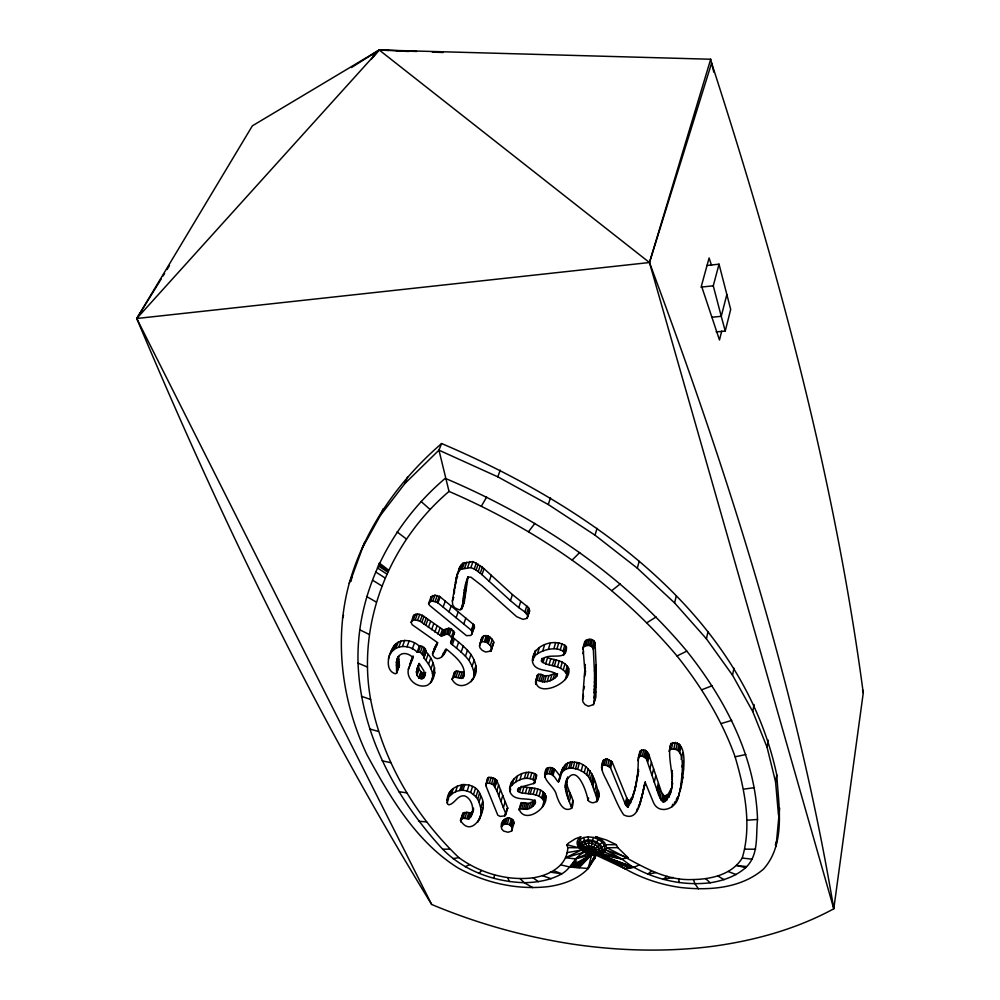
<?xml version="1.0" encoding="UTF-8"?>
<svg xmlns="http://www.w3.org/2000/svg" width="1000" height="1000" viewBox="0 0 1000 1000"><rect width="100%" height="100%" fill="white"/><g stroke="black" fill="none" stroke-linecap="round" stroke-linejoin="round"><path stroke-width="1.5" d="M594.212 703.312L594.562 674.287L593.337 649.212C592.4 644.587 585.588 644.325 583.013 647.675L584.788 670.125L582.587 699.7L583 702.013L584.975 704.562L588.362 706.275L593.425 704.638L595.862 697.188L596.25 668.162L595.05 643.075C594.125 638.45 587.312 638.2 584.763 641.55L584.55 646.087M545.675 663.875L541.562 661.5L541.75 659.762C549.212 651.325 567.612 662.7 566.388 646.625C555.2 637.05 531.125 645.5 532.487 661.825C534.975 672.575 550.275 668.713 557.125 674.575L556.862 676.012C551.912 681.963 543.688 683.25 536.962 680.113L535.887 680.662C536.325 698.713 573.188 683.263 568.612 668.4C564.837 660.4 554.9 660.125 547.5 657.788L545.675 663.875C553.088 666.225 563.05 666.5 566.85 674.5L566.812 676.888M534.5 656.963L535 651.275M627.925 807.2C636.512 792.525 638.188 774.438 638.35 757.763L640.212 756.188L642.262 756.087L646.263 758.525L658.763 795.288L661.338 800.337L663.625 802.138C681.388 788.675 665.15 760.85 670.962 743.512C692.6 737.087 681.438 787.412 678.275 797.25C675.987 809.062 658.825 815.113 653.4 802.387L645.125 782.175C641.762 791.775 640.75 823.475 623.763 814.912C617.163 805.438 613.713 794.013 608.212 783.85C605.037 776.237 598.337 768.4 603.6 759.95L607.3 758.988L612.125 761.85L627.075 798.675L629.4 801.087L627.925 807.2L625.6 804.788L610.575 767.962L607.638 765.8L604 765.013L602.025 766.062L601.462 767.763M501.375 826.775L501.662 828.913L503.562 831.038L508.025 832.275L511.65 831.025L512.312 828.925C512.013 823.575 503.787 822.125 501.375 826.775C499.8 818.263 512.625 814.25 514.062 822.962L511.65 831.025M503.15 820.812L503.438 822.962M408.375 669.262C406.05 679.65 418.025 689.025 427.575 685.2C439.188 677.175 434.837 660.387 426.012 651.862L424.325 647.625L420.588 645.837L419.325 646.2C411.6 638.562 396.65 637.9 392.075 649.188C387.863 656.188 385.087 670.537 395.275 673.8L396.637 673.213L399.412 665.212L398.612 656.363C402.425 651.3 409.55 653.725 413.088 657.8L408.375 669.262L410.575 663.325M473.7 677.062L473.837 671.85L475.85 665.837C473.525 653.037 462.3 645.375 453.05 637.55L452.675 636.362L454.513 632.638L451.438 628.975L448.612 628.25L443.325 629.938L422.262 615.275L417.438 613.888L413.75 615.275L411.125 622.288L412.125 624.663L437.625 642.663L432.5 654.837C437.15 663.2 444.65 655.775 446.45 649.5L447.113 649.65C454.637 656.237 468.113 666.3 463.15 677.8L461.838 678.4L454.025 677.075L452.025 679.3C460.188 694.125 479.487 679.887 475.85 665.837M485.712 785.05L487.6 778.388L488.875 777.325L493.413 777.887L496.75 780.35L507.65 807.862L504.825 815.85L500.163 816.425L497.788 815.175L485.838 785.612L487.962 777.725M487.6 778.388L487.7 779.638M519.55 792.362L517.962 791.4L517.587 789.825L521.362 786.912L534.487 783.263L536.45 774.725C525.35 766.938 506.012 779.388 510.4 792.812C515.163 801.787 527.762 796.912 535.25 801.137L535.475 802.45C532.962 808.812 525.8 810.4 519.913 808.55L519.163 809.175C524.45 824.463 548.387 808.538 545.9 796C542.263 786.325 529.412 788.7 521.325 786.363L519.55 792.362C527.663 794.712 540.538 792.35 544.2 802.013L543.75 804.625M565.8 782.688C575.5 760.2 586.775 791.137 587.987 800.413C595.65 807.75 602.663 795.913 597.325 788.925C594.587 776.263 587.375 761.488 572.212 762.1C564.538 761.675 561.475 770.088 559.987 775.987C556.95 772.075 553.1 765.225 547.062 768.213L546.337 768.913C539.825 779.775 554.487 785.425 556.475 795.075C558.525 801.475 562.962 813.062 571.638 808.3C568.9 798.975 562.325 789.125 566.788 779.062M571.638 808.3C576.838 798.337 565.163 789.95 566.987 779.675L565.325 785.725M441.6 443.537L438.95 450.163L449.025 491.413C390 541.725 356.613 622.225 370.637 699.488C382.175 759.788 414.688 815.337 458.812 857.588C479.95 873.012 506.962 881.062 533.112 877.8C549.062 875.4 567.362 865.987 567.775 847.613L566.825 844.725L568.6 843.012L575.413 838.737L581.075 836.7C569.325 844.688 586.538 856.413 595.575 854.912L624.837 868.612A98.225 59.875 13.2 0 0 680.713 887.513C709.112 890.675 740.875 888.55 763.487 869.112C786.087 843.838 778.512 805.788 776.787 774.925C741.925 611.475 586.138 504.95 441.6 443.537C398.675 480.562 364.913 528.475 349.25 583.275C333.675 640.288 341.938 701.612 366.925 754.675C389.938 797.075 416.2 841.875 458.137 868C485.575 883.037 517.425 890.188 548.625 886.575A94.65 56.325 16.7 0 0 588.175 868.475L594.9 858.275L595.913 854.237M466.512 580.612L468.375 577.125L470.95 577.175L482.038 585.788L516.663 616.688L523.062 619.375L526.962 618.362L529.587 610.925L528.5 607.575L512.438 594.575L482.375 567.163L473 561.6L462.688 563.312L459.4 567.975L456.188 578.038L452.388 601.05L452.65 604.888L454.787 607.812L459.45 609.963L462.075 608.45L464.275 590.2L467.8 577M595.4 854.3L588.175 868.475L591.725 854.587L575.375 858.875L565.575 857.763L584.3 852.1C574.263 856.95 571.45 868.425 561.862 873.787C550.4 880.3 537.238 882.475 524.212 882.675C494.263 881.838 463.9 870.825 442.688 849.212C395.775 798.35 360.625 733.438 358.05 663.138C355.975 591.962 391.675 523.85 445.238 478.35C537.013 517.275 622.612 574.138 686.812 651.112C725.138 699.2 755.5 756.838 757.525 819.463C755.738 835.8 759.05 855.288 745.612 867.675C735.738 876.425 723.025 880.713 710.188 882.788C683.9 885.913 656.888 880.175 633.825 867.3L599.175 854.587L595.575 854.912L588.175 868.475L570.075 867.087L561 864.925M617.737 847.6L606.675 847.8L604.637 852.113L599.175 854.587L621.688 858.962L628.3 857.862L617.737 847.6L616.325 844.688L606.325 839.95L595.413 836.675L602.312 840.45L604.688 842.788L606.675 847.8C634.5 860.575 659.887 880.925 692.362 879.55C710.688 879.388 731.925 874.762 742.225 858.05C752.113 824.963 744.562 789.2 735.113 756.812C721.938 719.975 701.287 686.5 677.013 655.975C616.013 583.438 535.638 528.862 449.025 491.413M680.325 790.8C680.537 781.062 689.125 744.125 669.562 749.7L668.962 751.4M432.025 680.7C434.663 672.288 428.888 664.112 423.837 657.825L426.112 650.462M776.038 846.525L779.663 808.15M534.925 782.487L534.712 780.75C526.438 774.938 514.875 780.413 509.675 787.925L509.538 788.75M536.75 775.537L534.487 783.263M461.737 609.163L464.4 601.438L467.987 576.9M424.588 676.375L423.913 670.888L419.513 663.838L417.275 668.162L416.413 672.05L416.925 675.312L419.1 678.05L421.987 678.775L423.812 677.763L425.438 673.988M479.513 645.925L481.775 638L483.85 635.7C488.3 634.812 492.3 638.237 493.762 642.188L491.075 651.012L485.637 652.025L482.212 650.35L479.988 647.9L479.513 645.925L481.775 638M493.762 642.188L491.075 651.012M351.488 67.525L379.212 50L649.475 262.525C727.7 472.55 796.7 687.3 833.787 908.787L649.475 262.525L711.612 63.062C778.15 268.637 834.638 478.4 863.263 692.913L833.787 908.787C796.162 929.2 754.412 940.675 712.15 946.388A384.025 247.613 16.2 0 1 570.788 943.85C523.025 936.35 476.225 923.188 431.662 904.463C316.988 717.925 221.475 520.212 136.738 318.5L252.35 125.85L379.212 50L710.688 59.237L713.8 72.125M460.45 820.35L462.95 818.288L468.975 818.875C475.525 812.913 472.987 799.1 464.738 795.888C457.388 794.663 454.888 803.938 448.85 804.825L447.612 804.087C442.875 784.087 475.337 776.675 480.875 796.15C489.55 808.475 472.5 840.3 460.45 820.35L463.025 813.138L466.788 812.3L470.838 812.938L472.887 810.8M493.925 878.413L494.538 874.875M778.487 815.125L775.588 781.925L776.787 774.925M511.475 781.938L511.45 784.087M636.725 781L638.562 770.975L637.087 777.113M775.588 781.925L767.062 747.262L768.325 740.25M671.888 786.9L672.562 783.275L671.688 787.013M767.062 747.262L752.738 711.525L754.075 704.525M351.1 581.25L351.987 576.712L364.562 542.362M396.637 673.213L396.375 662.288L397.875 656.85M634.075 793.012L636.425 782.475M752.738 711.525L732.525 675.2L733.95 668.213M681.612 783.275L682.962 777.087M595.763 854.325L594.9 858.275L595.938 853.9M682.013 767.013L683.375 760.812M674.2 804.3L674.75 801.838M675.975 801.712L676.775 798.012M682.163 775.163L683.512 768.975M677.337 799.225L677.875 796.762M678.275 797.25L679.35 792.312M416.413 672.05L419.162 663.512M732.525 675.2L706.425 638.812L707.962 631.85M681.175 759.35L682.537 753.15M672.125 806.7L672.663 804.237M666.725 800.537L668.1 794.375L671.375 788.325M671.938 778.037L672.487 775.562M671.888 779.125L672.45 776.663M671.825 783.4L672.375 780.938M678.925 751.275L680.3 745.075M668.975 797.337L670.35 791.175M670.512 793.062L671.612 788.138M679.663 752.763L681.038 746.575M663.625 802.138L665.013 795.975L668.1 794.375M676 749.013L677.387 742.812M665.288 801.575L666.663 795.425M671.862 772.913L672.425 770.438M677.688 749.963L679.075 743.775M671.963 776.087L672.513 773.612M659.987 798.025L661.375 791.875L648.65 754.05L645.4 750.362L641.688 750.037L639.837 751.612L638.35 757.763M671.5 748.713L672.9 742.525M661.338 800.337L662.725 794.188L661.375 791.875M673.913 748.538L675.312 742.35M662.537 801.725L663.913 795.575L662.725 794.188M657.688 792.45L659.087 786.3M658.763 795.288L660.163 789.137M669.562 749.7L670.962 743.512M656.762 789.9L658.175 783.75M599.675 853.275C592.025 856.175 582.85 852.562 578.888 845.462L578.625 842.2L580.15 839.388L583.612 837.575L588.2 836.85L593.312 837.45L589.775 853.775L594.125 854.4L599.675 853.275L604.888 849.862M654.262 782.225L655.688 776.075M652.087 775.175L653.525 769.025M641 800.125L645.312 782.163L641.95 796.513M644.638 784.712L645.212 782.262M650.013 768.475L651.45 762.312M647.188 760.212L648.65 754.05M647.825 761.862L649.275 755.7M636.538 811.413L637.112 808.962M638.05 808.6L638.913 804.925M639.2 805.913L640.35 801.012M639.975 803.713L642.45 794M645.238 757.362L646.7 751.213M646.263 758.525L647.725 752.362M630.375 803.462L635.55 786.888M637.975 771.912L638.562 769.463M642.262 756.087L643.737 749.925M636.1 782.275L637.575 776.15M632.438 798.6L633.913 792.487M635.25 787.138L636.425 782.237M643.925 756.525L645.4 750.362M625.6 804.788L627.075 798.675M706.425 638.812L674.6 602.938L676.275 596.013M626.025 805.512L627.5 799.4M626.625 806.175L628.1 800.062M638 760.725L640.5 750.575M627.25 806.712L628.725 800.6M640.212 756.188L641.688 750.037M544.625 774.963L545.35 774.262C559.375 769.9 556.025 796.787 562.788 767.837M625.225 803.9L626.712 797.788M588.85 865.788L588.175 868.475L588.913 865.6M716.1 331.925L725.238 331.062L730.688 309.413L719.038 264.175L706.812 265.487M458.713 570.675L459.4 567.975M609.375 766.85L610.925 760.738M610.575 767.962L612.125 761.85M721.737 331.087L719.475 340L701.45 285.85L709.1 257.962L711.525 265.35M605.725 765.1L607.3 758.988M596.75 801.862L598.925 793.525M726.85 294.5L721.25 316.312L725.238 331.062M597.212 801.4L599.062 794.562M607.638 765.8L609.2 759.688M602.025 766.062L603.6 759.95M601.75 769.575L602.375 767.138M597.5 800.638L595.763 795.013L597.325 788.925M604 765.013L605.575 758.9M596.688 797.675L598.25 791.587M595.763 795.013L592.788 786.55L594.375 780.462M594.5 791.375L596.075 785.288M592.788 786.55L591.337 782.15L592.938 776.062M587.987 800.413L588.612 797.975M592.15 784.538L593.737 778.462M591.337 782.15L588.612 776.938L590.212 770.85M590.2 779.562L591.788 773.475M588.612 776.938L586.675 774.712L588.288 768.637M674.6 602.938L637.325 568.188L639.163 561.3M712.062 317.213L721.25 316.312L713.263 285.825L719.038 264.175M586.675 774.712L584.237 772.625L585.85 766.538M479.438 819.613L482.8 807.987M571.45 806.35L573.075 800.3M584.237 772.625L581.225 770.788L582.85 764.7M410.975 661.85L412.925 656.287M561.112 773.888C563.775 768.475 570.175 767.212 575.525 768.775L577.175 762.7M593.425 704.638L595.087 698.512M568.15 798.9L569.788 792.85M581.225 770.788L577.625 769.312L579.275 763.238M569.312 801.663L570.95 795.612M565.65 791.15L567.3 785.1M594.288 686.4L595.962 680.275M572.975 768.363L574.625 762.288M594.163 689.963L595.825 683.838M594.05 692.763L595.712 686.637M566.763 795.175L568.4 789.125M594 697.913L595.662 691.787M568.812 768.238L570.475 762.175M594.562 674.287L596.25 668.162M567.038 779.325L567.7 776.912M594.538 678.263L596.213 672.138M565.262 787.487L566.925 781.438M570.55 768.162L572.212 762.1M594.438 682.4L596.112 676.275M563.95 770.375L565.625 764.312M566.075 769.062L567.75 763M594.475 670.8L596.163 664.663M583.438 690.188L584.462 686.513M558.312 782.038L561.275 771.938M558.65 781.85L560.337 775.8M582.688 696.862L583.362 694.412M582.587 699.7L583.6 696.025M584.788 670.125L585.475 667.675M584.712 672.663L585.4 670.212M584.587 674.762L585.612 671.087M592.263 647.05L593.975 640.913M584.475 676.7L585.5 673.025M593.162 648.425L594.875 642.3M593.275 648.825L594.987 642.688M593.337 649.212L595.05 643.075M542.312 807.275L544.012 801.263M544.2 802.013L545.9 796M552.075 774.712L553.775 768.662M589.35 645.475L591.075 639.35M552.962 775.625L554.663 769.575M584.7 666.9L585.388 664.45M590.775 645.9L592.5 639.763M584.2 646.525L585.938 640.4M541.6 798L543.312 791.975M582.938 653.737L583.625 651.287M549.188 773.6L550.887 767.562M542.612 798.888L544.312 792.862M585.825 645.763L587.562 639.625M543.488 799.875L545.188 793.85M550.862 773.975L552.562 767.925M587.625 645.438L589.35 639.312M539 796.237L540.712 790.212M545.35 774.262L547.062 768.213M544.8 777.2L545.487 774.788M546.888 773.775L548.6 767.738M582.587 649.163L584.763 641.55M531.237 807.475L532.962 801.475L534.925 799.837L533.212 805.85M536.125 795.05L537.85 789.038M534.7 804.1L535.388 801.7M533.787 783.688L536.45 774.725M526.825 809.463L528.562 803.462L532.962 801.475M566.263 673.312L568.025 667.212M565.275 679.6L567.038 673.5M566.85 674.5L568.612 668.4M529.012 808.75L530.737 802.75M533.162 794.312L534.888 788.3M563.263 669.925L565.037 663.825M523.55 808.975L525.288 802.975L528.562 803.462M528.312 793.725L530.062 787.712M532.925 779.525L534.663 773.5M525.163 809.425L526.9 803.425M530.212 793.913L531.95 787.9M565.487 672.212L567.25 666.112M564.15 654.613L566.4 647.55M519.163 809.175L520.913 803.188L525.288 802.975M560.525 668.213L562.3 662.125M519.2 810.337L521.663 802.562M525.3 793.438L527.05 787.425M530.125 778.662L531.875 772.638M521.838 808.55L523.587 802.55M510.688 825.462L512.438 819.5M524.362 778.4L526.125 772.387M557.475 666.963L559.275 660.875M511.125 825.925L512.875 819.95M511.55 826.562L513.3 820.6M555.337 677.65L556.413 673.988M564.612 653.65L563.075 651.137L564.862 645.025M511.812 827.125L513.562 821.162M522.188 793.012L523.95 787M527.025 778.263L528.787 772.25M556.862 676.012L557.575 673.575M563.35 655.387L564.788 650.5M564.6 652.725L566.388 646.625M519.913 779.788L521.688 773.775M507.287 823.938L509.05 817.975M554.338 666.087L556.138 659.987M517.562 790.662L518.275 788.275M550.125 680.713L551.925 674.625L554.763 673.188L552.962 679.275M517.962 791.4L519.025 787.8M563.075 651.137L560.275 649.775L562.075 643.675M509.538 824.8L511.3 818.825M637.325 568.188L595.025 535.175L597.038 528.337M515.662 782.05L517.45 776.05M503.85 824.5L505.625 818.55M547.125 681.725L548.925 675.638L551.925 674.625M533.125 657.35C539.025 651.2 548.488 648.225 556.95 648.875L558.763 642.775M552.275 665.588L554.087 659.5M505.513 823.95L507.287 817.987M509.663 790.075L510.375 787.688M542.525 681.85L544.35 675.763L548.925 675.638M509.963 791.538L510.675 789.15M512.087 784.862L513.875 778.863M549 664.812L550.825 658.725M553.9 648.587L555.725 642.5M544.388 682.15L546.2 676.062M504.825 815.85L506.163 811.375M501.788 826.712L504.1 819.538M505.637 815.088L507.65 807.862M710.688 59.237L649.475 262.525L136.738 318.5L431.662 904.463M548.35 649.375L550.188 643.288M539.138 680.4L540.975 674.325L544.35 675.763M540.887 681.125L542.712 675.05M505.875 813.825L503.375 807.7L505.175 801.725M541.4 660.65L542.137 658.225M535.462 681.912L537.725 674.6L540.975 674.325M541.562 661.5L542.3 659.062M535.887 680.662L537.725 674.6M535.487 683.337L537.3 675.837M536.962 680.113L538.8 674.038M535.788 684.475L536.512 682.05M503.375 807.7L500.95 801.475L502.762 795.5M542.962 662.775L544.438 657.9M500.95 801.475L498.713 795.662L500.538 789.688M542.675 651.137L544.525 645.05M434.15 674.737L434.825 672.513M537.525 653.587L539.388 647.513M498.713 795.662L496.812 790.837L498.638 784.862M496.812 790.837L493.425 784.875L495.262 778.9M532.737 658.787L535.487 650.425M532.5 660.4L534.362 654.325M532.863 660.612L534.35 655.75M494.675 786.025L496.512 780.05M494.913 786.338L496.75 780.35M495.062 786.65L496.9 780.675M485.737 784.35L487.013 783.288L489.35 783.263L491.2 777.288M477.912 822.113L481.275 813.675M493.425 784.875L491.562 783.863L493.413 777.887M480.95 813.925L480.712 807.875L479.012 802.1L480.875 796.15M485.838 785.612L487.325 780.837M487.013 783.288L488.875 777.325M480.712 807.875L482.562 801.925M471.025 816.737L473.575 808.15M472.2 814.075L473.6 809.625M479.012 802.1L477.638 799.287L479.513 793.337M514.062 822.962L512.1 825.9M466.925 818.538L468.787 812.613M467.925 818.737L469.8 812.812M468.975 818.875L470.838 812.938M477.638 799.287L475.962 796.8L477.837 790.85M641.712 796.65L640.638 799.788M475.962 796.8L470.662 792.438L472.55 786.5M462.95 818.288L464.837 812.362M527.65 616.987L529.438 609.3M526.962 618.362L529.587 610.925M464.913 818.225L466.788 812.3M473.575 794.362L475.462 788.413M679.625 791.075L681.675 784.625M446.912 800.475C449.825 793.012 459.425 788.375 467.137 791.075L469.05 785.125M527.5 615.375L524.888 611.95L526.825 605.875M461.15 819.062L463.025 813.138M526.562 613.65L528.5 607.575M460.688 821.938L462.562 816.025M454.1 673.312L456.1 671.1L463.888 672.412L461.838 678.4M459.762 790.425L461.675 784.5M461.287 790.25L463.2 784.312M462.975 790.288L464.888 784.338M455.525 791.862L457.45 785.938M524.888 611.95L518.763 607.587L520.725 601.525M451.337 794.55L453.275 788.625M595.025 535.175L548.288 504.525L550.487 497.75M447.113 803.088L448.562 798.662M449.363 796.25L451.3 790.337M428.575 603.575L430.575 601.512L432.775 601.175L437.55 602.537L471.3 630.237L472.4 633.162L470.688 635.475L466.463 635.65L429.538 605.363L428.575 603.575L431.1 596.675L434.988 595.2L439.75 596.55L473.875 624.812L474.462 627.15L471.712 634.562M518.763 607.587L510.438 600.625L512.438 594.575M431.1 596.675L431.125 598.538M491.775 648.213L490.3 645.375L492.3 639.338M490.188 651.438L491.788 646.612M490.3 645.375L486.587 642.312L488.6 636.287M487.512 642.887L489.525 636.862M488.237 643.45L490.25 637.413M479.75 644.025L481.812 641.725L484.325 641.7L486.35 635.675M471.262 681.65L472.075 679.25M472.812 679.45L475.712 671.05M484.325 641.7L485.825 641.963L487.85 635.938M473.837 671.85L472.113 666.2L474.137 660.188M480.487 642.575L482.525 636.55M481.812 641.725L483.85 635.7M460.087 678.188L462.137 672.2M472.113 666.2L468.975 660.337L471.025 654.325M463.15 677.8L464.375 674.212M510.438 600.625L489.212 581.35L491.287 575.312M472.3 631.862L474.375 625.85M458.062 677.6L460.112 671.612M468.975 660.337L465.438 656.225L467.5 650.225M465.438 656.225L461.138 652.1L463.212 646.1M452.025 679.3L454.513 672.013M454.025 677.075L456.1 671.1M471.3 630.237L473.375 624.225M455.95 677.087L458.013 671.1M471.8 630.825L473.875 624.812M388.438 659.1C390.6 645.175 408.263 642.738 417.137 652.163L420.325 652.362L423.938 656.425M390.7 653.175L392.075 649.188M463.713 624.062L465.812 618.05M489.212 581.35L481.975 574.663L484.087 568.638M461.138 652.1L456.575 648.2L458.663 642.212M481.975 574.663L480.262 573.188L482.375 567.163M507.688 808.363L506.6 809.887M775.325 844.925L777.212 839.562M456.575 648.2L450.925 643.538L452.25 637.562M480.262 573.188L476.087 570.125L478.212 564.1M450.562 642.35L454.513 632.638M450.925 643.538L453.05 637.55M452.3 644.75L454.412 638.75M478.188 571.6L480.312 565.575M451.688 640.5L452.4 638.638L449.312 634.975L451.438 628.975M463.713 594.875L465.85 588.862M441.962 656.737L443.225 653.15M463.512 596.812L465.637 590.812M456.1 617.75L458.225 611.75M443.237 654.938L444.938 650.15M444.212 653.112L445.062 650.725M463.288 598.825L465.425 592.812M476.087 570.125L474.25 568.975L476.375 562.962M445.175 651.3L446.025 648.9M462.912 601.987L465.05 595.988M460.725 609.85L462.85 603.837M451.538 636.737L453.663 630.737M462.287 607.45L464.4 601.438M432.575 673.688L434.7 667.712M411.125 622.288L413.075 620.138L415.2 619.85L420.037 621.237L441.175 635.925L446.475 634.237L448.612 628.25M457.225 573.975L460.513 569.325L470.85 567.612L473 561.6M446.475 634.237L447.788 634.338L449.913 628.35M465.188 585.225L467.325 579.212M430.7 682.712L432.825 676.762M464.275 590.2L466.413 584.188M442.738 635.837L444.888 629.85M430.962 668.787L433.1 662.825M467.587 567.562L469.738 561.55M444.4 634.9L446.538 628.913M413.375 616.325L413.75 615.275M453.725 592.725L454.588 590.325M462.4 568.538L464.562 562.525M423.812 677.763L425.637 672.312M428.537 664.212L430.688 658.25M432.425 653.575L436.975 643.25L434.825 649.225M453.738 594.25L454.6 591.85M433.488 651.5L435.637 645.525M432.938 653.65L434.575 647.613M452.638 599.675L453.5 597.275M452.388 601.05L453.688 597.45M436.275 646.388L437.562 642.8M440.3 635.5L442.45 629.513M464.637 568.138L466.8 562.125M449.025 611.875L451.188 605.875M548.288 504.525L497.812 476.838L500.225 470.125M441.175 635.925L443.325 629.938M419.1 678.05L421.262 672.1L419.087 669.362L418.587 666.1M425.925 660.4L428.088 654.438M419.538 678.275L421.262 672.1M456.188 578.038L458.363 572.038M458.625 571.1L460.8 565.087M455.387 582.487L457.562 576.487M420.812 678.763L422.962 672.8L424.137 672.825L421.987 678.775M460.513 569.325L462.688 563.312M454.725 586.575L456.463 581.775M437.887 634.05L440.05 628.062M454.487 587.9L455.363 585.5M454.137 590.1L455.438 586.5M416.925 675.312L419.087 669.362M423.837 657.825L426.012 651.862M443.137 607L445.312 601.013M434.862 632.025L437.038 626.05M418.713 677.75L420.875 671.8M422.15 653.587L424.325 647.625M417.275 668.162L419.012 663.4M431.562 629.7L433.75 623.725M423.363 654.975L425.538 649.013M418.4 651.8L420.588 645.837M437.088 602.275L439.288 596.3M428.387 627.413L430.575 621.438M437.55 602.537L439.75 596.55M437.95 602.85L440.15 596.862M420.325 652.362L422.512 646.4M424 624.1L426.213 618.138M432.775 601.175L434.988 595.2M409.562 664.862L411.763 658.913M411.312 660.925L413.075 656.162M425.737 625.438L427.938 619.475M435.087 601.5L437.3 595.513M417.137 652.163L419.325 646.2M421.825 622.375L424.038 616.413M412.275 648.975L414.487 643.025M430.575 601.512L432.788 595.525M420.037 621.237L422.262 615.275M396.825 668.125L399.062 662.188M415.2 619.85L417.438 613.888M397.188 671.137L399.412 665.212M406.987 646.812L409.212 640.863M417.6 620.225L419.837 614.263M396.375 662.288L398.612 656.363L396.987 659.225M402.537 646.225L404.775 640.288M412.738 619.9L413.638 617.525M413.075 620.138L415.325 614.188M396.413 665.325L398.65 659.4M398.862 646.812L401.112 640.875M448.85 794.562L449.712 792.288M392.238 651.375L394.5 645.45M393.725 649.8L395.988 643.875M395.925 648.138L398.188 642.212M361.8 548.938L380.325 515.5L404.95 483.45L407.663 476.838M342.438 618.088L343.525 615.462M493.562 643.787L492.188 645.4M349.25 583.275L351.987 576.712M380.325 515.5L383.075 508.9M463.862 603.15L464.2 602.45M473.775 628.55L474.462 627.15M593.312 837.45L598.325 839.362L602.15 842.175L604.513 845.438L604.738 848.7L603.162 851.488L597.975 853.812L593.125 854.262C588.3 850.113 588.663 842.688 588.2 836.85M481.45 506.025L486.662 497.05M161.3 278.8L136.738 318.5L379.212 50L416.662 51.475M162.938 276.15L164.575 273.5M167.025 269.538L169.488 265.562M629.4 801.087L631.838 797.35M528.538 531.65L534.938 523.375M580.15 846.875L579.913 844.038C585.425 836.9 597.9 840 602.038 847.212L602.238 849.95L600.9 852.3C592.65 853.075 583.3 849.225 578.625 842.2M479.087 873.4L481.55 870.5M371.112 59.45L379.212 50L388.55 50.462M602.15 842.175C597.175 849.087 583.75 856.325 578.888 845.462M579.15 867.775L591.725 854.587L570.737 866.062L571.213 867.175L591.725 854.587L576.888 867.6M572.238 560L579.7 552.513M404.95 483.45L438.95 450.163L497.812 476.838M565.138 649.275L565.938 648.512M579.913 844.038L582.413 843.4L580.737 845L581.075 847.675L585.938 852.4L594.125 854.4M651.137 871.188L647.825 874.188L656.012 872.6M576.912 865.5L574.612 867.438L591.725 854.587L572.35 867.262L574.8 865.475M611.875 590.538L620.275 583.9M667.188 876.287L663.1 879.362L673.162 877.475M604.513 845.438C597.975 850.775 587.438 852.887 580.462 847.225L580.225 844.488L582.413 843.4M371.613 55.312L379.212 50M571.213 867.175L573.75 865.425M646.938 622.725L656.112 616.962M535.538 777.663L536.237 777.237M570.737 866.062L574.637 863.7M571.4 865.037L575.3 862.725M578.175 857.85L575.375 858.875L577.975 857.45M572.712 862.987L576.613 860.925M597.4 853.812L600.125 852.4L601.362 850.212L601.175 847.663C597.45 841.325 588.3 839.112 581.975 842.763M604.738 848.7C595.6 854.8 583.55 849.362 580.15 839.388M677.013 655.975L686.812 651.112M465.288 866.725L469.475 864.65M565.575 857.763L581.2 850.125L566.663 852.7M397.5 667.862L398.862 667.288M638.9 865.163L633.825 867.3L624.837 868.612L615.25 863.413M575.375 858.875L587.888 853.625M701.812 689.75L712.075 685.775M721.2 723.525L731.762 720.413M735.113 756.812L745.837 754.525M453.075 858.65L458.812 857.588M743.637 789.163L754.375 787.675M700.888 287.113L713.263 285.825M746.912 820.225L757.525 819.463M442.688 849.212L449.538 849.15M605.588 844.7L616.325 844.688M745.188 849.15L755.575 849.225M567.775 847.613L578.825 847.812L566.825 844.725M432.275 52.088L443.2 52.512M396.325 50.85L408.775 51.475M419.113 821.287L426.637 821.912M742.225 858.05L752.188 859.2M746.462 866.587L736.55 865.45L745.612 867.675M591.275 853.438L595.112 853.975M550.288 872.15L561.862 873.787L553.875 870.788M398.725 791.663L406.75 792.862M382.113 760.825L390.588 762.638M575.525 768.775L577.625 769.312M556.95 648.875L560.275 649.775M489.35 783.263L491.562 783.863M602.263 853.637L621.688 858.962L633.263 867.387L599.175 854.587L624.837 868.612L619.8 865.425M369.588 728.962L378.438 731.438M361.463 696.312L370.637 699.488M628.3 857.862L606.15 850.125L621.688 858.962L604.637 852.113M542.413 875.662L551.138 878.725M585.087 851.488L589.812 853.787L585.087 851.488L579.975 846.838M663.913 795.575L665.013 795.975M421.7 672.325L422.962 672.8M585.675 852.3L588.913 851.762L593.575 847L598.325 839.362L597.1 837.062M467.137 791.075L470.662 792.438M728.288 871.513L736.1 874.6M470.85 567.612L474.25 568.975M447.788 634.338L449.312 634.975M358.05 663.138L367.463 667.05M630.45 866.162L633.263 867.387M629.938 866.237L632.7 867.463L599.175 854.587L629.312 867.962L626.613 866.562M485.825 641.963L486.587 642.312M628.775 866.325L631.562 867.625L599.175 854.587L630.438 867.788L627.762 866.475M359.65 629.75L369.2 634.438M609.763 860.438L612.5 861.925M366.55 596.487L376.125 601.962M532.75 887.613L524.212 882.675L520.087 878.65M717.837 875.975L724.112 879.7M372.7 580.275L382.238 586.15M375.812 572.05L385.337 578.125M377.388 567.9L386.9 574.087M378.175 565.825L387.688 572.062M378.575 564.788L388.075 571.05L378.963 563.737M533.112 877.8L538.4 881.725M397.1 531.912L406.388 539.025M379.363 563.05L388.462 570.025M421.075 501.475L430 509.412M705.688 878.7L710.188 882.788M579.725 846.388L582.062 849.525M579.288 845.9L581.663 849.1M584.012 850.788L582.463 848.662L583.3 844.688C588.438 841.35 596.213 843.438 599.288 848.662L598.4 852.625L596.138 853.8C588.913 851.975 585.25 844.225 583.612 837.575M698.462 888.825L694.938 883.763L693.425 879.638M521.413 805.625L520.913 803.188M507.875 877.613L509.175 881.55M537.325 677.275L537.612 678.413M862.525 689.875L863.263 692.913M603.038 761.663L603.325 763.475M581.5 845.763L581.7 848.125M546.337 768.913L546.525 771.162M678.812 878.587L679.025 882.6M585.413 847L584.825 849.725C586.95 853.25 592.263 854.675 595.763 852.438L596.362 849.725L593.575 847L589.025 845.875L585.413 847M587.788 849L587.487 850.375L588.913 851.762L591.213 852.325L593.413 851.125L592.812 849.638L590.812 848.525L587.788 849"/></g></svg>
